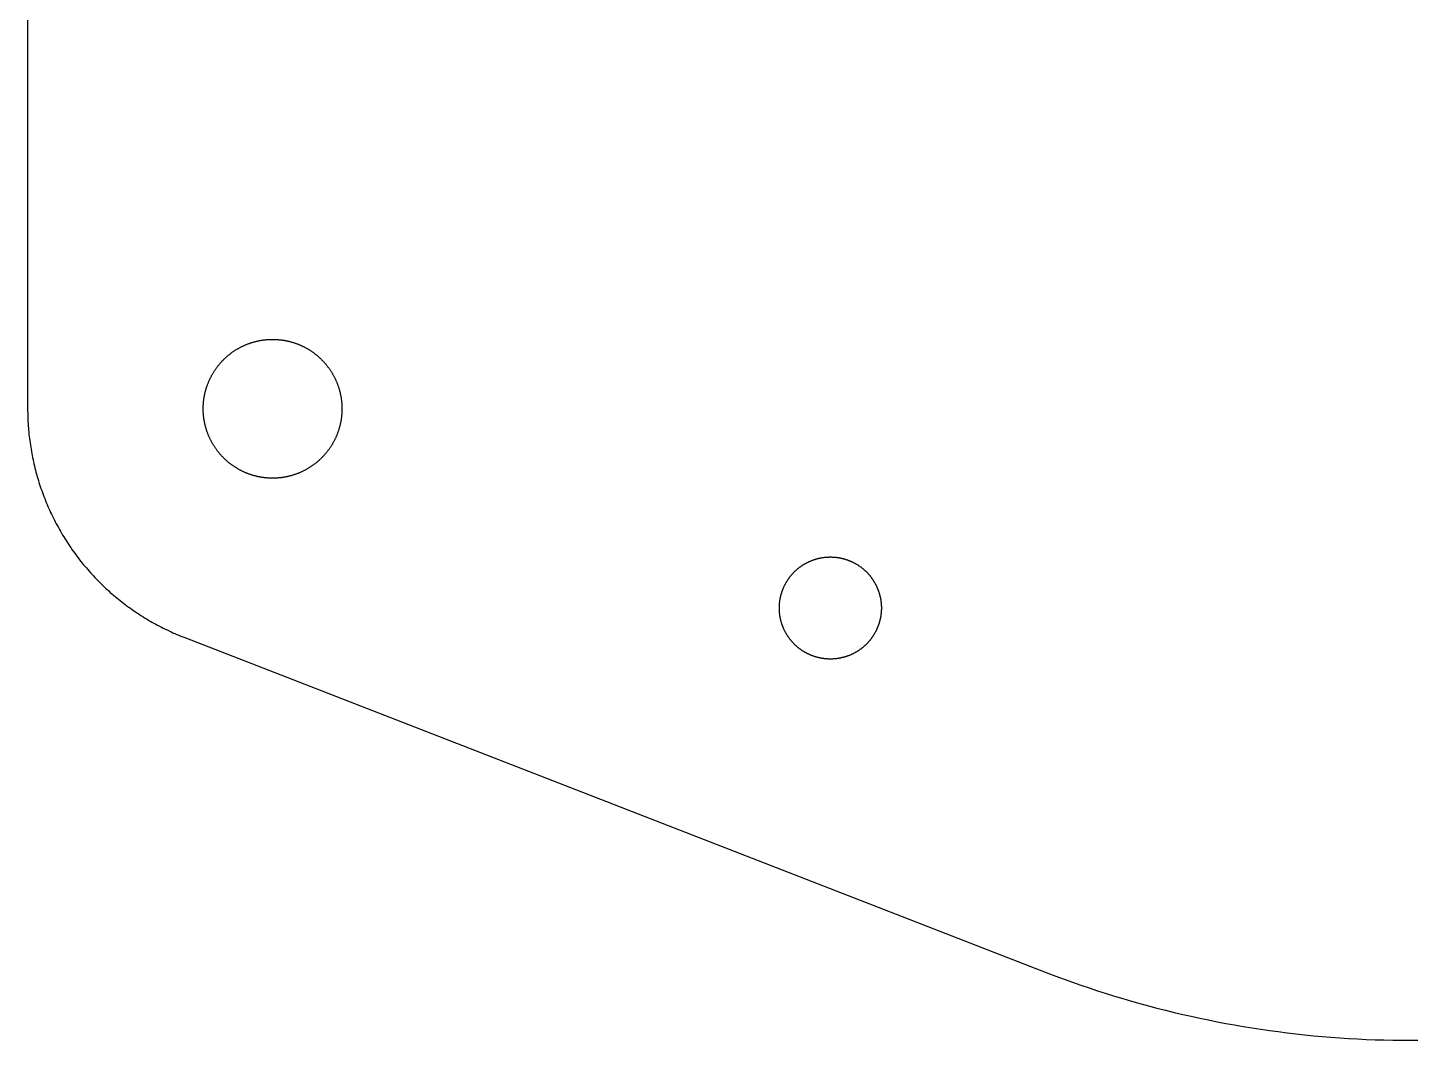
# Model space of a CAD drawing. Extents: x -85 to 85, y -62 to 62.
# Drawn here: x -84.7 to 0, y -62 to 0 of the extents above; entities that cross this region are included whole.
import ezdxf

# ---------------------------------------------------------------- set-up
doc = ezdxf.new("R2010")
doc.units = 0
doc.layers.get('0').update_dxf_attribs({"linetype": 'CONTINUOUS'})

msp = doc.modelspace()

# ---------------------------------------------------------------- linework, layer by layer
msp.add_lwpolyline([(-84.7094, 23.3333), (-84.7094, -23.3333), (-84.7088, -23.4643), (-84.7071, -23.5952), (-84.7042, -23.7261), (-84.7002, -23.857), (-84.6951, -23.9879), (-84.6888, -24.1187), (-84.6814, -24.2494), (-84.6728, -24.3801), (-84.6631, -24.5107), (-84.6523, -24.6412), (-84.6403, -24.7716), (-84.6272, -24.9018), (-84.6129, -25.032), (-84.5975, -25.1621), (-84.581, -25.292), (-84.5633, -25.4217), (-84.5445, -25.5513), (-84.5246, -25.6807), (-84.5036, -25.81), (-84.4814, -25.939), (-84.4581, -26.0679), (-84.4337, -26.1965), (-84.4081, -26.325), (-84.3815, -26.4532), (-84.3537, -26.5811), (-84.3248, -26.7088), (-84.2948, -26.8363), (-84.2636, -26.9635), (-84.2314, -27.0904), (-84.1981, -27.2171), (-84.1636, -27.3434), (-84.1281, -27.4694), (-84.0914, -27.5951), (-84.0537, -27.7205), (-84.0149, -27.8456), (-83.9749, -27.9703), (-83.9339, -28.0947), (-83.8918, -28.2187), (-83.8487, -28.3423), (-83.8044, -28.4655), (-83.7591, -28.5884), (-83.7127, -28.7108), (-83.6652, -28.8329), (-83.6167, -28.9545), (-83.5671, -29.0757), (-83.5165, -29.1965), (-83.4648, -29.3168), (-83.4121, -29.4366), (-83.3583, -29.556), (-83.3035, -29.675), (-83.2476, -29.7934), (-83.1907, -29.9113), (-83.1328, -30.0288), (-83.0739, -30.1457), (-83.0139, -30.2621), (-82.9529, -30.378), (-82.891, -30.4934), (-82.828, -30.6082), (-82.764, -30.7224), (-82.699, -30.8361), (-82.633, -30.9492), (-82.5661, -31.0618), (-82.4982, -31.1737), (-82.4292, -31.2851), (-82.3594, -31.3958), (-82.2885, -31.5059), (-82.2167, -31.6155), (-82.144, -31.7243), (-82.0703, -31.8326), (-81.9956, -31.9402), (-81.9201, -32.0471), (-81.8436, -32.1534), (-81.7661, -32.259), (-81.6878, -32.3639), (-81.6085, -32.4681), (-81.5284, -32.5717), (-81.4473, -32.6745), (-81.3653, -32.7766), (-81.2825, -32.878), (-81.1987, -32.9787), (-81.1141, -33.0787), (-81.0287, -33.1779), (-80.9423, -33.2763), (-80.8551, -33.374), (-80.7671, -33.4709), (-80.6782, -33.5671), (-80.5885, -33.6625), (-80.4979, -33.7571), (-80.4065, -33.8509), (-80.3143, -33.9439), (-80.2213, -34.0361), (-80.1275, -34.1274), (-80.033, -34.218), (-79.9376, -34.3077), (-79.8414, -34.3966), (-79.7445, -34.4846), (-79.6468, -34.5718), (-79.5483, -34.6582), (-79.4491, -34.7436), (-79.3492, -34.8283), (-79.2485, -34.912), (-79.1471, -34.9948), (-79.045, -35.0768), (-78.9422, -35.1579), (-78.8386, -35.238), (-78.7344, -35.3173), (-78.6295, -35.3957), (-78.5239, -35.4731), (-78.4176, -35.5496), (-78.3106, -35.6252), (-78.2031, -35.6998), (-78.0948, -35.7735), (-77.9859, -35.8463), (-77.8764, -35.918), (-77.7663, -35.9889), (-77.6555, -36.0588), (-77.5442, -36.1277), (-77.4322, -36.1956), (-77.3197, -36.2626), (-77.2066, -36.3285), (-77.0929, -36.3935), (-76.9787, -36.4575), (-76.8638, -36.5205), (-76.7485, -36.5825), (-76.6326, -36.6434), (-76.5162, -36.7034), (-76.3993, -36.7623), (-76.2818, -36.8202), (-76.1639, -36.8771), (-76.0454, -36.933), (-75.9265, -36.9878), (-75.8071, -37.0416), (-75.6873, -37.0943), (-75.567, -37.146), (-75.4462, -37.1967), (-75.325, -37.2462), (-75.2034, -37.2948), (-75.0813, -37.3422), (-22.2188, -57.882), (-21.7129, -58.0737), (-21.2052, -58.2609), (-20.696, -58.4438), (-20.1852, -58.6222), (-19.6729, -58.7961), (-19.1591, -58.9655), (-18.6438, -59.1305), (-18.127, -59.2909), (-17.609, -59.4468), (-17.0895, -59.5982), (-16.5688, -59.7451), (-16.0468, -59.8874), (-15.5236, -60.0252), (-14.9992, -60.1583), (-14.4736, -60.2869), (-13.947, -60.4109), (-13.4193, -60.5304), (-12.8905, -60.6452), (-12.3608, -60.7553), (-11.8302, -60.8609), (-11.2986, -60.9618), (-10.7662, -61.0581), (-10.233, -61.1497), (-9.6989, -61.2367), (-9.1642, -61.319), (-8.6287, -61.3966), (-8.0926, -61.4696), (-7.5559, -61.5379), (-7.0186, -61.6015), (-6.4808, -61.6604), (-5.9424, -61.7146), (-5.4037, -61.7641), (-4.8645, -61.8089), (-4.3249, -61.849), (-3.785, -61.8844), (-3.2448, -61.915), (-2.7044, -61.941), (-2.1638, -61.9622), (-1.623, -61.9788), (-1.082, -61.9906), (-0.541, -61.9976), (0, -62), (0.541, -61.9976)])
for points in [[(-69.7409, -27.5832), (-69.778, -27.5827), (-69.8151, -27.5819), (-69.8521, -27.5807), (-69.8892, -27.5793), (-69.9262, -27.5775), (-69.9633, -27.5754), (-70.0003, -27.573), (-70.0373, -27.5702), (-70.0742, -27.5672), (-70.1112, -27.5638), (-70.1481, -27.5601), (-70.1849, -27.556), (-70.2218, -27.5517), (-70.2586, -27.547), (-70.2953, -27.542), (-70.332, -27.5367), (-70.3687, -27.531), (-70.4053, -27.525), (-70.4418, -27.5188), (-70.4783, -27.5122), (-70.5148, -27.5052), (-70.5511, -27.498), (-70.5874, -27.4905), (-70.6237, -27.4826), (-70.6599, -27.4744), (-70.696, -27.4659), (-70.732, -27.4571), (-70.7679, -27.448), (-70.8038, -27.4385), (-70.8396, -27.4288), (-70.8753, -27.4187), (-70.9109, -27.4083), (-70.9464, -27.3976), (-70.9818, -27.3866), (-71.0171, -27.3753), (-71.0524, -27.3637), (-71.0875, -27.3518), (-71.1225, -27.3396), (-71.1574, -27.327), (-71.1922, -27.3142), (-71.2269, -27.3011), (-71.2614, -27.2876), (-71.2959, -27.2739), (-71.3302, -27.2598), (-71.3644, -27.2455), (-71.3985, -27.2308), (-71.4324, -27.2159), (-71.4663, -27.2007), (-71.4999, -27.1851), (-71.5335, -27.1693), (-71.5669, -27.1532), (-71.6002, -27.1368), (-71.6333, -27.1201), (-71.6662, -27.1031), (-71.6991, -27.0859), (-71.7317, -27.0683), (-71.7643, -27.0505), (-71.7966, -27.0323), (-71.8288, -27.0139), (-71.8609, -26.9953), (-71.8927, -26.9763), (-71.9244, -26.9571), (-71.956, -26.9375), (-71.9873, -26.9177), (-72.0185, -26.8977), (-72.0495, -26.8773), (-72.0804, -26.8567), (-72.111, -26.8359), (-72.1415, -26.8147), (-72.1718, -26.7933), (-72.2019, -26.7717), (-72.2318, -26.7497), (-72.2615, -26.7275), (-72.2911, -26.7051), (-72.3204, -26.6824), (-72.3495, -26.6594), (-72.3784, -26.6362), (-72.4071, -26.6127), (-72.4357, -26.589), (-72.464, -26.5651), (-72.4921, -26.5408), (-72.52, -26.5164), (-72.5476, -26.4917), (-72.5751, -26.4668), (-72.6023, -26.4416), (-72.6293, -26.4162), (-72.6561, -26.3905), (-72.6827, -26.3646), (-72.709, -26.3385), (-72.7351, -26.3122), (-72.761, -26.2856), (-72.7867, -26.2588), (-72.8121, -26.2318), (-72.8372, -26.2046), (-72.8622, -26.1771), (-72.8869, -26.1495), (-72.9113, -26.1216), (-72.9355, -26.0935), (-72.9595, -26.0652), (-72.9832, -26.0367), (-73.0067, -26.0079), (-73.0299, -25.979), (-73.0529, -25.9499), (-73.0756, -25.9206), (-73.098, -25.891), (-73.1202, -25.8613), (-73.1421, -25.8314), (-73.1638, -25.8013), (-73.1852, -25.771), (-73.2064, -25.7406), (-73.2272, -25.7099), (-73.2478, -25.6791), (-73.2682, -25.648), (-73.2882, -25.6169), (-73.308, -25.5855), (-73.3275, -25.554), (-73.3468, -25.5222), (-73.3657, -25.4904), (-73.3844, -25.4583), (-73.4028, -25.4261), (-73.4209, -25.3938), (-73.4388, -25.3613), (-73.4563, -25.3286), (-73.4736, -25.2958), (-73.4906, -25.2628), (-73.5073, -25.2297), (-73.5237, -25.1964), (-73.5398, -25.163), (-73.5556, -25.1295), (-73.5712, -25.0958), (-73.5864, -25.062), (-73.6013, -25.028), (-73.616, -24.9939), (-73.6303, -24.9597), (-73.6443, -24.9254), (-73.6581, -24.891), (-73.6715, -24.8564), (-73.6847, -24.8217), (-73.6975, -24.7869), (-73.71, -24.752), (-73.7223, -24.717), (-73.7342, -24.6819), (-73.7458, -24.6467), (-73.7571, -24.6113), (-73.7681, -24.5759), (-73.7788, -24.5404), (-73.7892, -24.5048), (-73.7992, -24.4691), (-73.809, -24.4333), (-73.8184, -24.3974), (-73.8276, -24.3615), (-73.8364, -24.3255), (-73.8449, -24.2894), (-73.8531, -24.2532), (-73.8609, -24.217), (-73.8685, -24.1806), (-73.8757, -24.1443), (-73.8826, -24.1078), (-73.8892, -24.0713), (-73.8955, -24.0348), (-73.9015, -23.9982), (-73.9071, -23.9615), (-73.9125, -23.9248), (-73.9175, -23.8881), (-73.9221, -23.8513), (-73.9265, -23.8144), (-73.9305, -23.7776), (-73.9342, -23.7407), (-73.9376, -23.7037), (-73.9407, -23.6668), (-73.9435, -23.6298), (-73.9459, -23.5928), (-73.948, -23.5558), (-73.9498, -23.5187), (-73.9512, -23.4817), (-73.9524, -23.4446), (-73.9532, -23.4075), (-73.9537, -23.3704), (-73.9538, -23.3333), (-73.9537, -23.2962), (-73.9532, -23.2592), (-73.9524, -23.2221), (-73.9512, -23.185), (-73.9498, -23.148), (-73.948, -23.1109), (-73.9459, -23.0739), (-73.9435, -23.0369), (-73.9407, -22.9999), (-73.9376, -22.9629), (-73.9342, -22.926), (-73.9305, -22.8891), (-73.9265, -22.8522), (-73.9221, -22.8154), (-73.9175, -22.7786), (-73.9125, -22.7418), (-73.9071, -22.7051), (-73.9015, -22.6685), (-73.8955, -22.6319), (-73.8892, -22.5953), (-73.8826, -22.5588), (-73.8757, -22.5224), (-73.8685, -22.486), (-73.8609, -22.4497), (-73.8531, -22.4135), (-73.8449, -22.3773), (-73.8364, -22.3412), (-73.8276, -22.3052), (-73.8184, -22.2692), (-73.809, -22.2334), (-73.7992, -22.1976), (-73.7892, -22.1619), (-73.7788, -22.1263), (-73.7681, -22.0908), (-73.7571, -22.0553), (-73.7458, -22.02), (-73.7342, -21.9848), (-73.7223, -21.9497), (-73.71, -21.9147), (-73.6975, -21.8797), (-73.6847, -21.845), (-73.6715, -21.8103), (-73.6581, -21.7757), (-73.6443, -21.7413), (-73.6303, -21.7069), (-73.616, -21.6727), (-73.6013, -21.6386), (-73.5864, -21.6047), (-73.5712, -21.5709), (-73.5556, -21.5372), (-73.5398, -21.5037), (-73.5237, -21.4703), (-73.5073, -21.437), (-73.4906, -21.4039), (-73.4736, -21.3709), (-73.4563, -21.3381), (-73.4388, -21.3054), (-73.4209, -21.2729), (-73.4028, -21.2405), (-73.3844, -21.2083), (-73.3657, -21.1763), (-73.3468, -21.1444), (-73.3275, -21.1127), (-73.308, -21.0812), (-73.2882, -21.0498), (-73.2682, -21.0186), (-73.2478, -20.9876), (-73.2272, -20.9568), (-73.2064, -20.9261), (-73.1852, -20.8956), (-73.1638, -20.8653), (-73.1421, -20.8352), (-73.1202, -20.8053), (-73.098, -20.7756), (-73.0756, -20.7461), (-73.0529, -20.7168), (-73.0299, -20.6876), (-73.0067, -20.6587), (-72.9832, -20.63), (-72.9595, -20.6015), (-72.9355, -20.5732), (-72.9113, -20.5451), (-72.8869, -20.5172), (-72.8622, -20.4895), (-72.8372, -20.4621), (-72.8121, -20.4348), (-72.7867, -20.4078), (-72.761, -20.381), (-72.7351, -20.3545), (-72.709, -20.3281), (-72.6827, -20.302), (-72.6561, -20.2761), (-72.6293, -20.2505), (-72.6023, -20.2251), (-72.5751, -20.1999), (-72.5476, -20.175), (-72.52, -20.1503), (-72.4921, -20.1258), (-72.464, -20.1016), (-72.4357, -20.0776), (-72.4071, -20.0539), (-72.3784, -20.0305), (-72.3495, -20.0072), (-72.3204, -19.9843), (-72.2911, -19.9616), (-72.2615, -19.9391), (-72.2318, -19.9169), (-72.2019, -19.895), (-72.1718, -19.8733), (-72.1415, -19.8519), (-72.111, -19.8308), (-72.0804, -19.8099), (-72.0495, -19.7893), (-72.0185, -19.769), (-71.9873, -19.7489), (-71.956, -19.7291), (-71.9244, -19.7096), (-71.8927, -19.6904), (-71.8609, -19.6714), (-71.8288, -19.6527), (-71.7966, -19.6343), (-71.7643, -19.6162), (-71.7317, -19.5984), (-71.6991, -19.5808), (-71.6662, -19.5635), (-71.6333, -19.5466), (-71.6002, -19.5299), (-71.5669, -19.5135), (-71.5335, -19.4973), (-71.4999, -19.4815), (-71.4663, -19.466), (-71.4324, -19.4508), (-71.3985, -19.4358), (-71.3644, -19.4212), (-71.3302, -19.4068), (-71.2959, -19.3928), (-71.2614, -19.3791), (-71.2269, -19.3656), (-71.1922, -19.3525), (-71.1574, -19.3396), (-71.1225, -19.3271), (-71.0875, -19.3149), (-71.0524, -19.303), (-71.0171, -19.2913), (-70.9818, -19.28), (-70.9464, -19.269), (-70.9109, -19.2583), (-70.8753, -19.248), (-70.8396, -19.2379), (-70.8038, -19.2281), (-70.7679, -19.2187), (-70.732, -19.2096), (-70.696, -19.2008), (-70.6599, -19.1923), (-70.6237, -19.1841), (-70.5874, -19.1762), (-70.5511, -19.1687), (-70.5148, -19.1614), (-70.4783, -19.1545), (-70.4418, -19.1479), (-70.4053, -19.1416), (-70.3687, -19.1357), (-70.332, -19.13), (-70.2953, -19.1247), (-70.2586, -19.1197), (-70.2218, -19.115), (-70.1849, -19.1107), (-70.1481, -19.1066), (-70.1112, -19.1029), (-70.0742, -19.0995), (-70.0373, -19.0964), (-70.0003, -19.0937), (-69.9633, -19.0913), (-69.9262, -19.0892), (-69.8892, -19.0874), (-69.8521, -19.0859), (-69.8151, -19.0848), (-69.778, -19.084), (-69.7409, -19.0835), (-69.7038, -19.0833), (-69.6667, -19.0835), (-69.6296, -19.084), (-69.5926, -19.0848), (-69.5555, -19.0859), (-69.5184, -19.0874), (-69.4814, -19.0892), (-69.4444, -19.0913), (-69.4074, -19.0937), (-69.3704, -19.0964), (-69.3334, -19.0995), (-69.2965, -19.1029), (-69.2596, -19.1066), (-69.2227, -19.1107), (-69.1859, -19.115), (-69.1491, -19.1197), (-69.1123, -19.1247), (-69.0756, -19.13), (-69.039, -19.1357), (-69.0024, -19.1416), (-68.9658, -19.1479), (-68.9293, -19.1545), (-68.8929, -19.1614), (-68.8565, -19.1687), (-68.8202, -19.1762), (-68.7839, -19.1841), (-68.7478, -19.1923), (-68.7117, -19.2008), (-68.6756, -19.2096), (-68.6397, -19.2187), (-68.6038, -19.2281), (-68.5681, -19.2379), (-68.5324, -19.248), (-68.4968, -19.2583), (-68.4612, -19.269), (-68.4258, -19.28), (-68.3905, -19.2913), (-68.3553, -19.303), (-68.3202, -19.3149), (-68.2851, -19.3271), (-68.2502, -19.3396), (-68.2154, -19.3525), (-68.1808, -19.3656), (-68.1462, -19.3791), (-68.1117, -19.3928), (-68.0774, -19.4068), (-68.0432, -19.4212), (-68.0091, -19.4358), (-67.9752, -19.4508), (-67.9414, -19.466), (-67.9077, -19.4815), (-67.8741, -19.4973), (-67.8407, -19.5135), (-67.8075, -19.5299), (-67.7744, -19.5466), (-67.7414, -19.5635), (-67.7086, -19.5808), (-67.6759, -19.5984), (-67.6434, -19.6162), (-67.611, -19.6343), (-67.5788, -19.6527), (-67.5468, -19.6714), (-67.5149, -19.6904), (-67.4832, -19.7096), (-67.4517, -19.7291), (-67.4203, -19.7489), (-67.3891, -19.769), (-67.3581, -19.7893), (-67.3272, -19.8099), (-67.2966, -19.8308), (-67.2661, -19.8519), (-67.2358, -19.8733), (-67.2057, -19.895), (-67.1758, -19.9169), (-67.1461, -19.9391), (-67.1166, -19.9616), (-67.0873, -19.9843), (-67.0581, -20.0072), (-67.0292, -20.0305), (-67.0005, -20.0539), (-66.972, -20.0776), (-66.9437, -20.1016), (-66.9156, -20.1258), (-66.8877, -20.1503), (-66.86, -20.175), (-66.8326, -20.1999), (-66.8053, -20.2251), (-66.7783, -20.2505), (-66.7515, -20.2761), (-66.725, -20.302), (-66.6986, -20.3281), (-66.6725, -20.3545), (-66.6466, -20.381), (-66.621, -20.4078), (-66.5956, -20.4348), (-66.5704, -20.4621), (-66.5455, -20.4895), (-66.5208, -20.5172), (-66.4963, -20.5451), (-66.4721, -20.5732), (-66.4481, -20.6015), (-66.4244, -20.63), (-66.4009, -20.6587), (-66.3777, -20.6876), (-66.3548, -20.7168), (-66.3321, -20.7461), (-66.3096, -20.7756), (-66.2874, -20.8053), (-66.2655, -20.8352), (-66.2438, -20.8653), (-66.2224, -20.8956), (-66.2013, -20.9261), (-66.1804, -20.9568), (-66.1598, -20.9876), (-66.1395, -21.0186), (-66.1194, -21.0498), (-66.0996, -21.0812), (-66.0801, -21.1127), (-66.0609, -21.1444), (-66.0419, -21.1763), (-66.0232, -21.2083), (-66.0048, -21.2405), (-65.9867, -21.2729), (-65.9688, -21.3054), (-65.9513, -21.3381), (-65.934, -21.3709), (-65.917, -21.4039), (-65.9003, -21.437), (-65.8839, -21.4703), (-65.8678, -21.5037), (-65.852, -21.5372), (-65.8365, -21.5709), (-65.8212, -21.6047), (-65.8063, -21.6386), (-65.7917, -21.6727), (-65.7773, -21.7069), (-65.7633, -21.7413), (-65.7495, -21.7757), (-65.7361, -21.8103), (-65.723, -21.845), (-65.7101, -21.8797), (-65.6976, -21.9147), (-65.6854, -21.9497), (-65.6734, -21.9848), (-65.6618, -22.02), (-65.6505, -22.0553), (-65.6395, -22.0908), (-65.6288, -22.1263), (-65.6185, -22.1619), (-65.6084, -22.1976), (-65.5986, -22.2334), (-65.5892, -22.2692), (-65.5801, -22.3052), (-65.5712, -22.3412), (-65.5627, -22.3773), (-65.5546, -22.4135), (-65.5467, -22.4497), (-65.5391, -22.486), (-65.5319, -22.5224), (-65.525, -22.5588), (-65.5184, -22.5953), (-65.5121, -22.6319), (-65.5061, -22.6685), (-65.5005, -22.7051), (-65.4952, -22.7418), (-65.4902, -22.7786), (-65.4855, -22.8154), (-65.4811, -22.8522), (-65.4771, -22.8891), (-65.4734, -22.926), (-65.47, -22.9629), (-65.4669, -22.9999), (-65.4642, -23.0369), (-65.4617, -23.0739), (-65.4596, -23.1109), (-65.4579, -23.148), (-65.4564, -23.185), (-65.4553, -23.2221), (-65.4545, -23.2592), (-65.454, -23.2962), (-65.4538, -23.3333), (-65.454, -23.3704), (-65.4545, -23.4075), (-65.4553, -23.4446), (-65.4564, -23.4817), (-65.4579, -23.5187), (-65.4596, -23.5558), (-65.4617, -23.5928), (-65.4642, -23.6298), (-65.4669, -23.6668), (-65.47, -23.7037), (-65.4734, -23.7407), (-65.4771, -23.7776), (-65.4811, -23.8144), (-65.4855, -23.8513), (-65.4902, -23.8881), (-65.4952, -23.9248), (-65.5005, -23.9615), (-65.5061, -23.9982), (-65.5121, -24.0348), (-65.5184, -24.0713), (-65.525, -24.1078), (-65.5319, -24.1443), (-65.5391, -24.1806), (-65.5467, -24.217), (-65.5546, -24.2532), (-65.5627, -24.2894), (-65.5712, -24.3255), (-65.5801, -24.3615), (-65.5892, -24.3974), (-65.5986, -24.4333), (-65.6084, -24.4691), (-65.6185, -24.5048), (-65.6288, -24.5404), (-65.6395, -24.5759), (-65.6505, -24.6113), (-65.6618, -24.6467), (-65.6734, -24.6819), (-65.6854, -24.717), (-65.6976, -24.752), (-65.7101, -24.7869), (-65.723, -24.8217), (-65.7361, -24.8564), (-65.7495, -24.891), (-65.7633, -24.9254), (-65.7773, -24.9597), (-65.7917, -24.9939), (-65.8063, -25.028), (-65.8212, -25.062), (-65.8365, -25.0958), (-65.852, -25.1295), (-65.8678, -25.163), (-65.8839, -25.1964), (-65.9003, -25.2297), (-65.917, -25.2628), (-65.934, -25.2958), (-65.9513, -25.3286), (-65.9688, -25.3613), (-65.9867, -25.3938), (-66.0048, -25.4261), (-66.0232, -25.4583), (-66.0419, -25.4904), (-66.0609, -25.5222), (-66.0801, -25.554), (-66.0996, -25.5855), (-66.1194, -25.6169), (-66.1395, -25.648), (-66.1598, -25.6791), (-66.1804, -25.7099), (-66.2013, -25.7406), (-66.2224, -25.771), (-66.2438, -25.8013), (-66.2655, -25.8314), (-66.2874, -25.8613), (-66.3096, -25.891), (-66.3321, -25.9206), (-66.3548, -25.9499), (-66.3777, -25.979), (-66.4009, -26.0079), (-66.4244, -26.0367), (-66.4481, -26.0652), (-66.4721, -26.0935), (-66.4963, -26.1216), (-66.5208, -26.1495), (-66.5455, -26.1771), (-66.5704, -26.2046), (-66.5956, -26.2318), (-66.621, -26.2588), (-66.6466, -26.2856), (-66.6725, -26.3122), (-66.6986, -26.3385), (-66.725, -26.3646), (-66.7515, -26.3905), (-66.7783, -26.4162), (-66.8053, -26.4416), (-66.8326, -26.4668), (-66.86, -26.4917), (-66.8877, -26.5164), (-66.9156, -26.5408), (-66.9437, -26.5651), (-66.972, -26.589), (-67.0005, -26.6127), (-67.0292, -26.6362), (-67.0581, -26.6594), (-67.0873, -26.6824), (-67.1166, -26.7051), (-67.1461, -26.7275), (-67.1758, -26.7497), (-67.2057, -26.7717), (-67.2358, -26.7933), (-67.2661, -26.8147), (-67.2966, -26.8359), (-67.3272, -26.8567), (-67.3581, -26.8773), (-67.3891, -26.8977), (-67.4203, -26.9177), (-67.4517, -26.9375), (-67.4832, -26.9571), (-67.5149, -26.9763), (-67.5468, -26.9953), (-67.5788, -27.0139), (-67.611, -27.0323), (-67.6434, -27.0505), (-67.6759, -27.0683), (-67.7086, -27.0859), (-67.7414, -27.1031), (-67.7744, -27.1201), (-67.8075, -27.1368), (-67.8407, -27.1532), (-67.8741, -27.1693), (-67.9077, -27.1851), (-67.9414, -27.2007), (-67.9752, -27.2159), (-68.0091, -27.2308), (-68.0432, -27.2455), (-68.0774, -27.2598), (-68.1117, -27.2739), (-68.1462, -27.2876), (-68.1808, -27.3011), (-68.2154, -27.3142), (-68.2502, -27.327), (-68.2851, -27.3396), (-68.3202, -27.3518), (-68.3553, -27.3637), (-68.3905, -27.3753), (-68.4258, -27.3866), (-68.4612, -27.3976), (-68.4968, -27.4083), (-68.5324, -27.4187), (-68.5681, -27.4288), (-68.6038, -27.4385), (-68.6397, -27.448), (-68.6756, -27.4571), (-68.7117, -27.4659), (-68.7478, -27.4744), (-68.7839, -27.4826), (-68.8202, -27.4905), (-68.8565, -27.498), (-68.8929, -27.5052), (-68.9293, -27.5122), (-68.9658, -27.5188), (-69.0024, -27.525), (-69.039, -27.531), (-69.0756, -27.5367), (-69.1123, -27.542), (-69.1491, -27.547), (-69.1859, -27.5517), (-69.2227, -27.556), (-69.2596, -27.5601), (-69.2965, -27.5638), (-69.3334, -27.5672), (-69.3704, -27.5702), (-69.4074, -27.573), (-69.4444, -27.5754), (-69.4814, -27.5775), (-69.5184, -27.5793), (-69.5555, -27.5807), (-69.5926, -27.5819), (-69.6296, -27.5827), (-69.6667, -27.5832), (-69.7038, -27.5833)], [(-35.5594, -38.657), (-35.5867, -38.6566), (-35.6139, -38.656), (-35.6412, -38.6552), (-35.6684, -38.6541), (-35.6957, -38.6528), (-35.7229, -38.6513), (-35.7501, -38.6495), (-35.7773, -38.6475), (-35.8045, -38.6452), (-35.8316, -38.6427), (-35.8588, -38.64), (-35.8859, -38.637), (-35.913, -38.6338), (-35.94, -38.6304), (-35.967, -38.6267), (-35.994, -38.6228), (-36.021, -38.6186), (-36.0479, -38.6143), (-36.0748, -38.6096), (-36.1016, -38.6048), (-36.1284, -38.5997), (-36.1551, -38.5944), (-36.1818, -38.5888), (-36.2085, -38.583), (-36.2351, -38.577), (-36.2616, -38.5708), (-36.2881, -38.5643), (-36.3146, -38.5576), (-36.3409, -38.5506), (-36.3672, -38.5435), (-36.3935, -38.5361), (-36.4197, -38.5284), (-36.4458, -38.5206), (-36.4718, -38.5125), (-36.4978, -38.5042), (-36.5237, -38.4956), (-36.5495, -38.4869), (-36.5753, -38.4779), (-36.6009, -38.4687), (-36.6265, -38.4592), (-36.652, -38.4496), (-36.6774, -38.4397), (-36.7028, -38.4296), (-36.728, -38.4192), (-36.7532, -38.4087), (-36.7782, -38.3979), (-36.8032, -38.3869), (-36.828, -38.3757), (-36.8528, -38.3643), (-36.8775, -38.3527), (-36.902, -38.3408), (-36.9265, -38.3288), (-36.9508, -38.3165), (-36.9751, -38.304), (-36.9992, -38.2913), (-37.0232, -38.2784), (-37.0471, -38.2653), (-37.0709, -38.252), (-37.0946, -38.2384), (-37.1182, -38.2247), (-37.1416, -38.2108), (-37.1649, -38.1966), (-37.1881, -38.1823), (-37.2112, -38.1677), (-37.2341, -38.153), (-37.2569, -38.138), (-37.2796, -38.1229), (-37.3021, -38.1075), (-37.3245, -38.092), (-37.3468, -38.0762), (-37.3689, -38.0603), (-37.3909, -38.0442), (-37.4128, -38.0279), (-37.4345, -38.0113), (-37.4561, -37.9946), (-37.4775, -37.9778), (-37.4987, -37.9607), (-37.5199, -37.9434), (-37.5408, -37.926), (-37.5616, -37.9084), (-37.5823, -37.8906), (-37.6028, -37.8726), (-37.6231, -37.8544), (-37.6433, -37.8361), (-37.6634, -37.8176), (-37.6832, -37.7989), (-37.7029, -37.7801), (-37.7225, -37.761), (-37.7418, -37.7418), (-37.761, -37.7225), (-37.7801, -37.7029), (-37.7989, -37.6832), (-37.8176, -37.6634), (-37.8361, -37.6433), (-37.8544, -37.6231), (-37.8726, -37.6028), (-37.8906, -37.5823), (-37.9084, -37.5616), (-37.926, -37.5408), (-37.9434, -37.5199), (-37.9607, -37.4987), (-37.9778, -37.4775), (-37.9946, -37.4561), (-38.0113, -37.4345), (-38.0279, -37.4128), (-38.0442, -37.3909), (-38.0603, -37.3689), (-38.0762, -37.3468), (-38.092, -37.3245), (-38.1075, -37.3021), (-38.1229, -37.2796), (-38.138, -37.2569), (-38.153, -37.2341), (-38.1677, -37.2112), (-38.1823, -37.1881), (-38.1966, -37.1649), (-38.2108, -37.1416), (-38.2247, -37.1182), (-38.2384, -37.0946), (-38.252, -37.0709), (-38.2653, -37.0471), (-38.2784, -37.0232), (-38.2913, -36.9992), (-38.304, -36.9751), (-38.3165, -36.9508), (-38.3288, -36.9265), (-38.3408, -36.902), (-38.3527, -36.8775), (-38.3643, -36.8528), (-38.3757, -36.828), (-38.3869, -36.8032), (-38.3979, -36.7782), (-38.4087, -36.7532), (-38.4192, -36.728), (-38.4296, -36.7028), (-38.4397, -36.6774), (-38.4496, -36.652), (-38.4592, -36.6265), (-38.4687, -36.6009), (-38.4779, -36.5753), (-38.4869, -36.5495), (-38.4956, -36.5237), (-38.5042, -36.4978), (-38.5125, -36.4718), (-38.5206, -36.4458), (-38.5284, -36.4197), (-38.5361, -36.3935), (-38.5435, -36.3672), (-38.5506, -36.3409), (-38.5576, -36.3146), (-38.5643, -36.2881), (-38.5708, -36.2616), (-38.577, -36.2351), (-38.583, -36.2085), (-38.5888, -36.1818), (-38.5944, -36.1551), (-38.5997, -36.1284), (-38.6048, -36.1016), (-38.6096, -36.0748), (-38.6143, -36.0479), (-38.6186, -36.021), (-38.6228, -35.994), (-38.6267, -35.967), (-38.6304, -35.94), (-38.6338, -35.913), (-38.637, -35.8859), (-38.64, -35.8588), (-38.6427, -35.8316), (-38.6452, -35.8045), (-38.6475, -35.7773), (-38.6495, -35.7501), (-38.6513, -35.7229), (-38.6528, -35.6957), (-38.6541, -35.6684), (-38.6552, -35.6412), (-38.656, -35.6139), (-38.6566, -35.5867), (-38.657, -35.5594), (-38.6571, -35.5321), (-38.657, -35.5048), (-38.6566, -35.4776), (-38.656, -35.4503), (-38.6552, -35.4231), (-38.6541, -35.3958), (-38.6528, -35.3686), (-38.6513, -35.3413), (-38.6495, -35.3141), (-38.6475, -35.2869), (-38.6452, -35.2598), (-38.6427, -35.2326), (-38.64, -35.2055), (-38.637, -35.1784), (-38.6338, -35.1513), (-38.6304, -35.1242), (-38.6267, -35.0972), (-38.6228, -35.0702), (-38.6186, -35.0433), (-38.6143, -35.0163), (-38.6096, -34.9895), (-38.6048, -34.9626), (-38.5997, -34.9358), (-38.5944, -34.9091), (-38.5888, -34.8824), (-38.583, -34.8557), (-38.577, -34.8291), (-38.5708, -34.8026), (-38.5643, -34.7761), (-38.5576, -34.7497), (-38.5506, -34.7233), (-38.5435, -34.697), (-38.5361, -34.6707), (-38.5284, -34.6446), (-38.5206, -34.6185), (-38.5125, -34.5924), (-38.5042, -34.5664), (-38.4956, -34.5405), (-38.4869, -34.5147), (-38.4779, -34.489), (-38.4687, -34.4633), (-38.4592, -34.4377), (-38.4496, -34.4122), (-38.4397, -34.3868), (-38.4296, -34.3615), (-38.4192, -34.3362), (-38.4087, -34.3111), (-38.3979, -34.286), (-38.3869, -34.2611), (-38.3757, -34.2362), (-38.3643, -34.2114), (-38.3527, -34.1868), (-38.3408, -34.1622), (-38.3288, -34.1377), (-38.3165, -34.1134), (-38.304, -34.0892), (-38.2913, -34.065), (-38.2784, -34.041), (-38.2653, -34.0171), (-38.252, -33.9933), (-38.2384, -33.9696), (-38.2247, -33.9461), (-38.2108, -33.9226), (-38.1966, -33.8993), (-38.1823, -33.8761), (-38.1677, -33.8531), (-38.153, -33.8301), (-38.138, -33.8073), (-38.1229, -33.7846), (-38.1075, -33.7621), (-38.092, -33.7397), (-38.0762, -33.7174), (-38.0603, -33.6953), (-38.0442, -33.6733), (-38.0279, -33.6514), (-38.0113, -33.6297), (-37.9946, -33.6082), (-37.9778, -33.5868), (-37.9607, -33.5655), (-37.9434, -33.5444), (-37.926, -33.5234), (-37.9084, -33.5026), (-37.8906, -33.4819), (-37.8726, -33.4614), (-37.8544, -33.4411), (-37.8361, -33.4209), (-37.8176, -33.4009), (-37.7989, -33.381), (-37.7801, -33.3613), (-37.761, -33.3418), (-37.7418, -33.3224), (-37.7225, -33.3032), (-37.7029, -33.2842), (-37.6832, -33.2653), (-37.6634, -33.2466), (-37.6433, -33.2281), (-37.6231, -33.2098), (-37.6028, -33.1916), (-37.5823, -33.1736), (-37.5616, -33.1558), (-37.5408, -33.1382), (-37.5199, -33.1208), (-37.4987, -33.1035), (-37.4775, -33.0865), (-37.4561, -33.0696), (-37.4345, -33.0529), (-37.4128, -33.0364), (-37.3909, -33.0201), (-37.3689, -33.0039), (-37.3468, -32.988), (-37.3245, -32.9723), (-37.3021, -32.9567), (-37.2796, -32.9414), (-37.2569, -32.9262), (-37.2341, -32.9113), (-37.2112, -32.8965), (-37.1881, -32.882), (-37.1649, -32.8676), (-37.1416, -32.8535), (-37.1182, -32.8395), (-37.0946, -32.8258), (-37.0709, -32.8123), (-37.0471, -32.7989), (-37.0232, -32.7858), (-36.9992, -32.7729), (-36.9751, -32.7602), (-36.9508, -32.7477), (-36.9265, -32.7354), (-36.902, -32.7234), (-36.8775, -32.7115), (-36.8528, -32.6999), (-36.828, -32.6885), (-36.8032, -32.6773), (-36.7782, -32.6663), (-36.7532, -32.6555), (-36.728, -32.645), (-36.7028, -32.6347), (-36.6774, -32.6246), (-36.652, -32.6147), (-36.6265, -32.605), (-36.6009, -32.5956), (-36.5753, -32.5864), (-36.5495, -32.5774), (-36.5237, -32.5686), (-36.4978, -32.5601), (-36.4718, -32.5518), (-36.4458, -32.5437), (-36.4197, -32.5358), (-36.3935, -32.5282), (-36.3672, -32.5208), (-36.3409, -32.5136), (-36.3146, -32.5067), (-36.2881, -32.4999), (-36.2616, -32.4935), (-36.2351, -32.4872), (-36.2085, -32.4812), (-36.1818, -32.4754), (-36.1551, -32.4699), (-36.1284, -32.4645), (-36.1016, -32.4594), (-36.0748, -32.4546), (-36.0479, -32.45), (-36.021, -32.4456), (-35.994, -32.4414), (-35.967, -32.4375), (-35.94, -32.4339), (-35.913, -32.4304), (-35.8859, -32.4272), (-35.8588, -32.4242), (-35.8316, -32.4215), (-35.8045, -32.419), (-35.7773, -32.4167), (-35.7501, -32.4147), (-35.7229, -32.4129), (-35.6957, -32.4114), (-35.6684, -32.4101), (-35.6412, -32.409), (-35.6139, -32.4082), (-35.5867, -32.4076), (-35.5594, -32.4072), (-35.5321, -32.4071), (-35.5048, -32.4072), (-35.4776, -32.4076), (-35.4503, -32.4082), (-35.4231, -32.409), (-35.3958, -32.4101), (-35.3686, -32.4114), (-35.3413, -32.4129), (-35.3141, -32.4147), (-35.2869, -32.4167), (-35.2598, -32.419), (-35.2326, -32.4215), (-35.2055, -32.4242), (-35.1784, -32.4272), (-35.1513, -32.4304), (-35.1242, -32.4339), (-35.0972, -32.4375), (-35.0702, -32.4414), (-35.0433, -32.4456), (-35.0163, -32.45), (-34.9895, -32.4546), (-34.9626, -32.4594), (-34.9358, -32.4645), (-34.9091, -32.4699), (-34.8824, -32.4754), (-34.8557, -32.4812), (-34.8291, -32.4872), (-34.8026, -32.4935), (-34.7761, -32.4999), (-34.7497, -32.5067), (-34.7233, -32.5136), (-34.697, -32.5208), (-34.6707, -32.5282), (-34.6446, -32.5358), (-34.6185, -32.5437), (-34.5924, -32.5518), (-34.5664, -32.5601), (-34.5405, -32.5686), (-34.5147, -32.5774), (-34.489, -32.5864), (-34.4633, -32.5956), (-34.4377, -32.605), (-34.4122, -32.6147), (-34.3868, -32.6246), (-34.3615, -32.6347), (-34.3362, -32.645), (-34.3111, -32.6555), (-34.286, -32.6663), (-34.2611, -32.6773), (-34.2362, -32.6885), (-34.2114, -32.6999), (-34.1868, -32.7115), (-34.1622, -32.7234), (-34.1377, -32.7354), (-34.1134, -32.7477), (-34.0892, -32.7602), (-34.065, -32.7729), (-34.041, -32.7858), (-34.0171, -32.7989), (-33.9933, -32.8123), (-33.9696, -32.8258), (-33.9461, -32.8395), (-33.9226, -32.8535), (-33.8993, -32.8676), (-33.8761, -32.882), (-33.8531, -32.8965), (-33.8301, -32.9113), (-33.8073, -32.9262), (-33.7846, -32.9414), (-33.7621, -32.9567), (-33.7397, -32.9723), (-33.7174, -32.988), (-33.6953, -33.0039), (-33.6733, -33.0201), (-33.6514, -33.0364), (-33.6297, -33.0529), (-33.6082, -33.0696), (-33.5868, -33.0865), (-33.5655, -33.1035), (-33.5444, -33.1208), (-33.5234, -33.1382), (-33.5026, -33.1558), (-33.4819, -33.1736), (-33.4614, -33.1916), (-33.4411, -33.2098), (-33.4209, -33.2281), (-33.4009, -33.2466), (-33.381, -33.2653), (-33.3613, -33.2842), (-33.3418, -33.3032), (-33.3224, -33.3224), (-33.3032, -33.3418), (-33.2842, -33.3613), (-33.2653, -33.381), (-33.2466, -33.4009), (-33.2281, -33.4209), (-33.2098, -33.4411), (-33.1916, -33.4614), (-33.1736, -33.4819), (-33.1558, -33.5026), (-33.1382, -33.5234), (-33.1208, -33.5444), (-33.1035, -33.5655), (-33.0865, -33.5868), (-33.0696, -33.6082), (-33.0529, -33.6297), (-33.0364, -33.6514), (-33.0201, -33.6733), (-33.0039, -33.6953), (-32.988, -33.7174), (-32.9723, -33.7397), (-32.9567, -33.7621), (-32.9414, -33.7846), (-32.9262, -33.8073), (-32.9113, -33.8301), (-32.8965, -33.8531), (-32.882, -33.8761), (-32.8676, -33.8993), (-32.8535, -33.9226), (-32.8395, -33.9461), (-32.8258, -33.9696), (-32.8123, -33.9933), (-32.7989, -34.0171), (-32.7858, -34.041), (-32.7729, -34.065), (-32.7602, -34.0892), (-32.7477, -34.1134), (-32.7354, -34.1377), (-32.7234, -34.1622), (-32.7115, -34.1868), (-32.6999, -34.2114), (-32.6885, -34.2362), (-32.6773, -34.2611), (-32.6663, -34.286), (-32.6555, -34.3111), (-32.645, -34.3362), (-32.6347, -34.3615), (-32.6246, -34.3868), (-32.6147, -34.4122), (-32.605, -34.4377), (-32.5956, -34.4633), (-32.5864, -34.489), (-32.5774, -34.5147), (-32.5686, -34.5405), (-32.5601, -34.5664), (-32.5518, -34.5924), (-32.5437, -34.6185), (-32.5358, -34.6446), (-32.5282, -34.6707), (-32.5208, -34.697), (-32.5136, -34.7233), (-32.5067, -34.7497), (-32.4999, -34.7761), (-32.4935, -34.8026), (-32.4872, -34.8291), (-32.4812, -34.8557), (-32.4754, -34.8824), (-32.4699, -34.9091), (-32.4645, -34.9358), (-32.4594, -34.9626), (-32.4546, -34.9895), (-32.45, -35.0163), (-32.4456, -35.0433), (-32.4414, -35.0702), (-32.4375, -35.0972), (-32.4339, -35.1242), (-32.4304, -35.1513), (-32.4272, -35.1784), (-32.4242, -35.2055), (-32.4215, -35.2326), (-32.419, -35.2598), (-32.4167, -35.2869), (-32.4147, -35.3141), (-32.4129, -35.3413), (-32.4114, -35.3686), (-32.4101, -35.3958), (-32.409, -35.4231), (-32.4082, -35.4503), (-32.4076, -35.4776), (-32.4072, -35.5048), (-32.4071, -35.5321), (-32.4072, -35.5594), (-32.4076, -35.5867), (-32.4082, -35.6139), (-32.409, -35.6412), (-32.4101, -35.6684), (-32.4114, -35.6957), (-32.4129, -35.7229), (-32.4147, -35.7501), (-32.4167, -35.7773), (-32.419, -35.8045), (-32.4215, -35.8316), (-32.4242, -35.8588), (-32.4272, -35.8859), (-32.4304, -35.913), (-32.4339, -35.94), (-32.4375, -35.967), (-32.4414, -35.994), (-32.4456, -36.021), (-32.45, -36.0479), (-32.4546, -36.0748), (-32.4594, -36.1016), (-32.4645, -36.1284), (-32.4699, -36.1551), (-32.4754, -36.1818), (-32.4812, -36.2085), (-32.4872, -36.2351), (-32.4935, -36.2616), (-32.4999, -36.2881), (-32.5067, -36.3146), (-32.5136, -36.3409), (-32.5208, -36.3672), (-32.5282, -36.3935), (-32.5358, -36.4197), (-32.5437, -36.4458), (-32.5518, -36.4718), (-32.5601, -36.4978), (-32.5686, -36.5237), (-32.5774, -36.5495), (-32.5864, -36.5753), (-32.5956, -36.6009), (-32.605, -36.6265), (-32.6147, -36.652), (-32.6246, -36.6774), (-32.6347, -36.7028), (-32.645, -36.728), (-32.6555, -36.7532), (-32.6663, -36.7782), (-32.6773, -36.8032), (-32.6885, -36.828), (-32.6999, -36.8528), (-32.7115, -36.8775), (-32.7234, -36.902), (-32.7354, -36.9265), (-32.7477, -36.9508), (-32.7602, -36.9751), (-32.7729, -36.9992), (-32.7858, -37.0232), (-32.7989, -37.0471), (-32.8123, -37.0709), (-32.8258, -37.0946), (-32.8395, -37.1182), (-32.8535, -37.1416), (-32.8676, -37.1649), (-32.882, -37.1881), (-32.8965, -37.2112), (-32.9113, -37.2341), (-32.9262, -37.2569), (-32.9414, -37.2796), (-32.9567, -37.3021), (-32.9723, -37.3245), (-32.988, -37.3468), (-33.0039, -37.3689), (-33.0201, -37.3909), (-33.0364, -37.4128), (-33.0529, -37.4345), (-33.0696, -37.4561), (-33.0865, -37.4775), (-33.1035, -37.4987), (-33.1208, -37.5199), (-33.1382, -37.5408), (-33.1558, -37.5616), (-33.1736, -37.5823), (-33.1916, -37.6028), (-33.2098, -37.6231), (-33.2281, -37.6433), (-33.2466, -37.6634), (-33.2653, -37.6832), (-33.2842, -37.7029), (-33.3032, -37.7225), (-33.3224, -37.7418), (-33.3418, -37.761), (-33.3613, -37.7801), (-33.381, -37.7989), (-33.4009, -37.8176), (-33.4209, -37.8361), (-33.4411, -37.8544), (-33.4614, -37.8726), (-33.4819, -37.8906), (-33.5026, -37.9084), (-33.5234, -37.926), (-33.5444, -37.9434), (-33.5655, -37.9607), (-33.5868, -37.9778), (-33.6082, -37.9946), (-33.6297, -38.0113), (-33.6514, -38.0279), (-33.6733, -38.0442), (-33.6953, -38.0603), (-33.7174, -38.0762), (-33.7397, -38.092), (-33.7621, -38.1075), (-33.7846, -38.1229), (-33.8073, -38.138), (-33.8301, -38.153), (-33.8531, -38.1677), (-33.8761, -38.1823), (-33.8993, -38.1966), (-33.9226, -38.2108), (-33.9461, -38.2247), (-33.9696, -38.2384), (-33.9933, -38.252), (-34.0171, -38.2653), (-34.041, -38.2784), (-34.065, -38.2913), (-34.0892, -38.304), (-34.1134, -38.3165), (-34.1377, -38.3288), (-34.1622, -38.3408), (-34.1868, -38.3527), (-34.2114, -38.3643), (-34.2362, -38.3757), (-34.2611, -38.3869), (-34.286, -38.3979), (-34.3111, -38.4087), (-34.3362, -38.4192), (-34.3615, -38.4296), (-34.3868, -38.4397), (-34.4122, -38.4496), (-34.4377, -38.4592), (-34.4633, -38.4687), (-34.489, -38.4779), (-34.5147, -38.4869), (-34.5405, -38.4956), (-34.5664, -38.5042), (-34.5924, -38.5125), (-34.6185, -38.5206), (-34.6446, -38.5284), (-34.6707, -38.5361), (-34.697, -38.5435), (-34.7233, -38.5506), (-34.7497, -38.5576), (-34.7761, -38.5643), (-34.8026, -38.5708), (-34.8291, -38.577), (-34.8557, -38.583), (-34.8824, -38.5888), (-34.9091, -38.5944), (-34.9358, -38.5997), (-34.9626, -38.6048), (-34.9895, -38.6096), (-35.0163, -38.6143), (-35.0433, -38.6186), (-35.0702, -38.6228), (-35.0972, -38.6267), (-35.1242, -38.6304), (-35.1513, -38.6338), (-35.1784, -38.637), (-35.2055, -38.64), (-35.2326, -38.6427), (-35.2598, -38.6452), (-35.2869, -38.6475), (-35.3141, -38.6495), (-35.3413, -38.6513), (-35.3686, -38.6528), (-35.3958, -38.6541), (-35.4231, -38.6552), (-35.4503, -38.656), (-35.4776, -38.6566), (-35.5048, -38.657), (-35.5321, -38.6571)]]:
    msp.add_lwpolyline(points, close=True)

doc.saveas('drawing.dxf')
